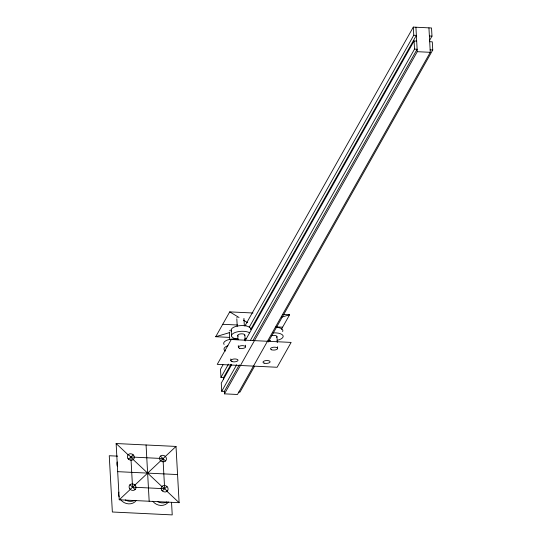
<?xml version="1.0" encoding="UTF-8"?>
<svg xmlns="http://www.w3.org/2000/svg" width="542" height="542" viewBox="0 0 542 542"><rect width="100%" height="100%" fill="white"/><g stroke="black" fill="none" stroke-linecap="round" stroke-linejoin="round"><path stroke-width="0.81" d="M229.862 337.409L215.723 336.724L229.727 311.874L253.012 312.998M223.006 364.841L220.513 369.265L220.96 377.422L223.561 377.544L231.041 364.271M245.025 325.756L413.309 27.1L431.534 27.981L431.988 36.138L429.494 40.562M220.96 377.422L228.439 364.143M249.218 327.273L413.763 35.25L413.309 27.1M244.754 339.936L245.587 338.459M250.573 329.611L416.364 35.379L413.763 35.25M231.664 364.691L221.272 383.126L221.725 391.277L224.327 391.405L239.286 364.861M245.377 340.356L414.074 40.962L416.676 41.084M221.725 391.277L236.685 364.732M250.397 340.396L414.522 49.112L414.074 40.962M252.999 340.525L417.13 49.241L414.522 49.112M428.932 27.859L430.28 52.317L237.477 394.481L224.463 393.851L417.265 51.686L415.917 27.229M254.489 366.351L239.95 392.164L238.649 392.096M268.202 342.016L432.746 49.999L432.299 41.842L429.698 41.714M281.366 329.394L289.604 314.773L282.951 314.448M128.549 459.189L133.203 454.813M130.215 489.351L134.87 484.982M119.233 499.792L179.111 502.691L176.008 446.432L116.13 443.532L119.233 499.792L130.107 489.575M134.335 485.598L176.008 446.432M162.322 490.91L166.977 486.533M215.723 336.724L229.374 332.666M281.765 317.097L289.604 314.773M429.379 36.009L431.988 36.138M430.145 49.871L432.746 49.999M417.265 51.686L430.28 52.317M222.721 324.299L237.694 325.024M244.347 325.349L246.007 325.424M275.946 326.873L282.599 327.199M117.689 456.154L109.254 455.741L112.35 512L172.227 514.9L171.536 502.305M117.682 471.662L177.559 474.562M229.727 311.874L239.042 317.51M243.344 320.112L247.647 322.714M160.405 456.127L165.567 460.978M128.298 454.575L133.461 459.426M162.065 486.296L167.227 491.147M116.13 443.532L128.244 454.907M133.088 459.46L162.153 486.763M166.394 490.747L179.111 502.691M129.958 484.744L135.121 489.589M276.976 336.69L277.294 342.564M277.531 346.758L277.619 348.431M243.941 318.364L244.354 325.911M244.862 335.139L245.187 341.006M245.418 345.2L245.512 346.88M236.813 318.784L237.233 326.331M237.742 335.559L237.972 339.753M238.29 345.62L238.385 347.3M231.183 330.139L231.502 335.844M229.307 332.111L229.72 339.658M230.784 358.946L230.878 360.626M223.561 377.544L223.656 379.176M224.327 391.405L224.463 393.851M146.069 444.982L149.172 501.242M236.861 317.571A3.57 1.436 -3.2 0 1 237.186 317.205M229.679 330.532A3.57 1.436 -3.2 0 1 230.221 330.2M246.468 338.398A9.817 3.957 -3.2 0 1 244.943 338.777M238.243 339.177A9.817 3.957 -3.2 0 1 233.588 333.174A9.817 3.957 -3.2 0 1 249.625 332.795M231.597 331.142A9.817 3.957 -3.2 0 1 239.395 325.722A9.817 3.957 -3.2 0 1 250.783 328.98M238.27 336.169A3.57 1.436 -3.2 0 1 240.716 333.872A3.57 1.436 -3.2 0 1 244.767 335.437M273.093 332.876A9.817 3.957 -3.2 0 1 282.999 335.566A9.817 3.957 -3.2 0 1 277.05 340.335M270.35 340.728A9.817 3.957 -3.2 0 1 268.778 340.532M276.142 327.205A9.817 3.957 -3.2 0 1 282.639 331.575M271.522 335.681A3.57 1.436 -3.2 0 1 275.844 335.661A3.57 1.436 -3.2 0 1 276.549 337.354M225.458 351.067A9.817 3.957 -3.2 0 1 227.911 345.694M224.09 344.468A9.817 3.957 -3.2 0 1 227.261 340.105A9.817 3.957 -3.2 0 1 238.101 339.177M268.636 340.532A9.817 3.957 -3.2 0 1 270.207 340.735M168.393 501.987A9.817 8.699 29.4 0 1 152.749 501.228M166.909 501.939A9.817 8.699 29.4 0 1 157.925 501.784M136.279 500.429A9.817 8.699 29.4 0 1 120.642 499.677M119.084 496.784A9.817 8.699 29.4 0 1 118.827 492.143M134.795 500.388A9.817 8.699 29.4 0 1 125.256 499.927M117.424 466.615A9.817 8.699 29.4 0 1 117.167 461.974M231.251 339.516L217.247 364.366L277.125 367.266L291.129 342.409L231.251 339.516M162.986 458.552L130.879 457.001L132.539 487.163L164.646 488.721L162.986 458.552M271.617 349.807A3.57 1.436 -3.2 0 0 277.531 348.811A3.57 1.436 -3.2 0 0 273.026 347.314A3.57 1.436 -3.2 0 0 271.617 349.807M239.51 348.255A3.57 1.436 -3.2 0 0 245.418 347.259A3.57 1.436 -3.2 0 0 240.919 345.755A3.57 1.436 -3.2 0 0 239.51 348.255M232.003 361.582A3.57 1.436 -3.2 0 0 237.911 360.586A3.57 1.436 -3.2 0 0 233.406 359.082A3.57 1.436 -3.2 0 0 232.003 361.582M264.11 363.133A3.57 1.436 -3.2 0 0 270.018 362.137A3.57 1.436 -3.2 0 0 265.512 360.64A3.57 1.436 -3.2 0 0 264.11 363.133M160.066 460.036A3.57 3.164 29.4 0 0 166.082 460.327A3.57 3.164 29.4 0 0 162.803 455.294A3.57 3.164 29.4 0 0 160.066 460.036M161.733 490.205A3.57 3.164 29.4 0 0 167.742 490.496A3.57 3.164 29.4 0 0 164.47 485.456A3.57 3.164 29.4 0 0 161.733 490.205M129.626 488.654A3.57 3.164 29.4 0 0 135.635 488.945A3.57 3.164 29.4 0 0 132.363 483.904A3.57 3.164 29.4 0 0 129.626 488.654M127.959 458.485A3.57 3.164 29.4 0 0 133.976 458.776A3.57 3.164 29.4 0 0 130.697 453.735A3.57 3.164 29.4 0 0 127.959 458.485"/></g></svg>
